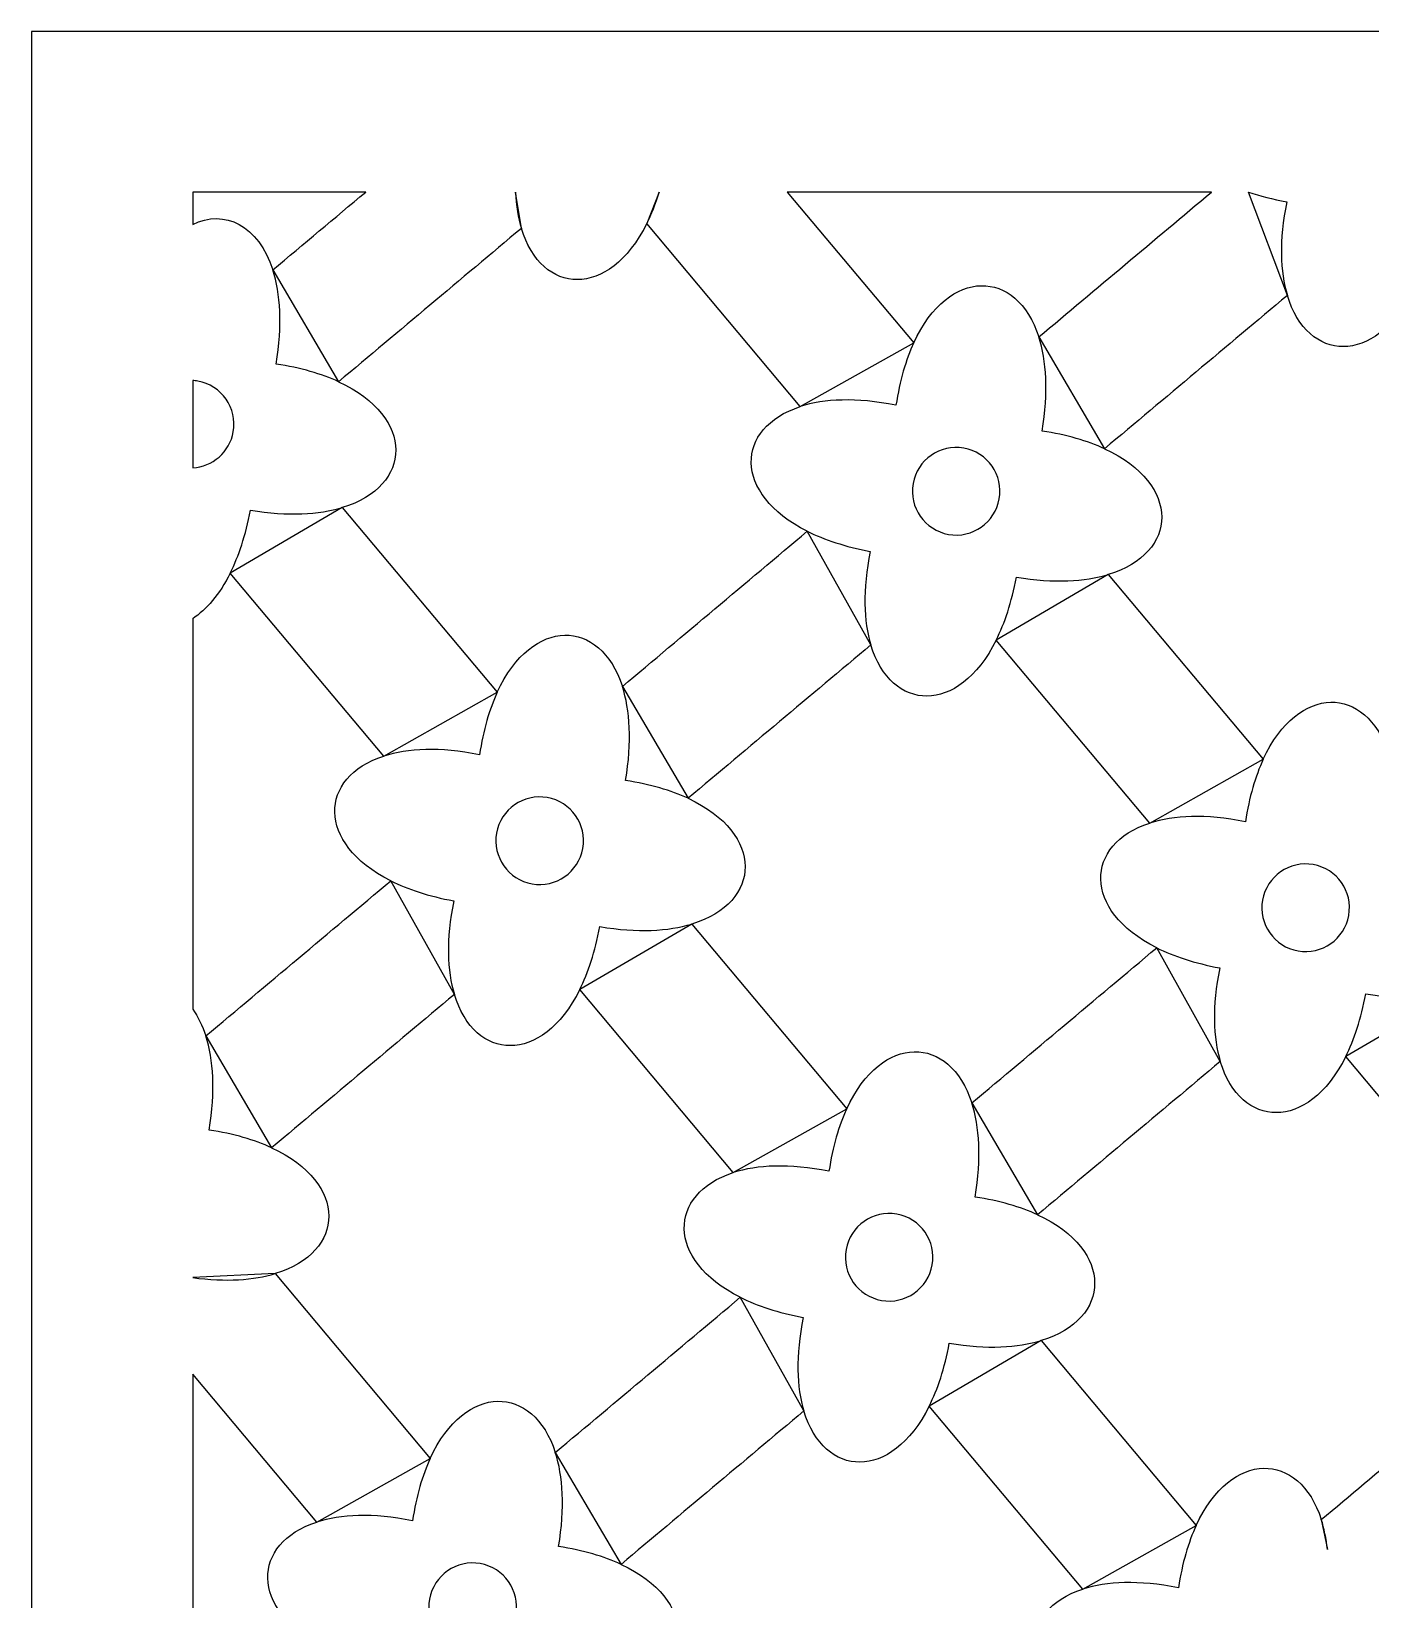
# Model space of a CAD drawing. Header units: centimetres. Extents: x -6 to 6, y -13.4 to 12.5.
# Drawn here: x -6.013 to -3.313, y 9.345 to 12.507 of the extents above; entities that cross this region are included whole.
import ezdxf

# ---------------------------------------------------------------- set-up
doc = ezdxf.new("R2010")
doc.units = ezdxf.units.CM
doc.header["$MEASUREMENT"] = 0
doc.layers.add('layer 1', color=7, linetype='Continuous')

msp = doc.modelspace()

# ---------------------------------------------------------------- linework, layer by layer
at = {"layer": 'layer 1', "color": 242}
for points, knots in [([(-6.01291, 12.507), (-6.01291, 12.507), (6.01826, 12.507), (6.01826, 12.507), (6.01826, 12.507), (6.01826, 12.507), (6.01826, -13.3845), (6.01826, -13.3845), (6.01826, -13.3845), (6.01826, -13.3845), (-6.01291, -13.3845), (-6.01291, -13.3845), (-6.01291, -13.3845), (-6.01291, -13.3845), (-6.01291, 12.507), (-6.01291, 12.507)], [0, 0, 0, 0, 0.2, 0.2, 0.2, 0.2, 0.4, 0.4, 0.4, 0.4, 0.6, 0.6, 0.6, 0.6, 1, 1, 1, 1]), ([(-5.33887, 12.18308), (-5.40124, 12.13074), (-5.46361, 12.07839), (-5.52599, 12.02606), (-5.52599, 12.02606), (-5.5551, 12.11638), (-5.62378, 12.14909), (-5.68763, 12.11793), (-5.68763, 12.11793), (-5.68763, 12.11793), (-5.68763, 12.18308), (-5.68763, 12.18308), (-5.68763, 12.18308), (-5.68763, 12.18308), (-5.33887, 12.18308), (-5.33887, 12.18308)], [0, 0, 0, 0, 0.2, 0.2, 0.2, 0.2, 0.4, 0.4, 0.4, 0.4, 0.6, 0.6, 0.6, 0.6, 1, 1, 1, 1]), ([(-5.02494, 12.10977), (-5.03136, 12.13109), (-5.03545, 12.15557), (-5.03658, 12.18308), (-5.03658, 12.18308), (-5.03658, 12.18308), (-5.02494, 12.10977), (-5.02494, 12.10977)], [0, 0, 0, 0, 0.3333333, 0.3333333, 0.3333333, 0.3333333, 1, 1, 1, 1]), ([(-4.74703, 12.18308), (-4.75434, 12.15942), (-4.76281, 12.13824), (-4.77218, 12.11948), (-4.77218, 12.11948), (-4.77218, 12.11948), (-4.74703, 12.18308), (-4.74703, 12.18308)], [0, 0, 0, 0, 0.3333333, 0.3333333, 0.3333333, 0.3333333, 1, 1, 1, 1]), ([(-3.63345, 12.18308), (-3.74952, 12.08569), (-3.86556, 11.98831), (-3.98161, 11.89093), (-3.98161, 11.89093), (-4.02609, 12.02894), (-4.16293, 12.03246), (-4.23381, 11.87915), (-4.23381, 11.87915), (-4.23381, 11.87915), (-4.48884, 12.18308), (-4.48884, 12.18308), (-4.48884, 12.18308), (-4.48884, 12.18308), (-3.63345, 12.18308), (-3.63345, 12.18308)], [0, 0, 0, 0, 0.2, 0.2, 0.2, 0.2, 0.4, 0.4, 0.4, 0.4, 0.6, 0.6, 0.6, 0.6, 1, 1, 1, 1]), ([(-3.48056, 11.97465), (-3.4949, 12.02223), (-3.49757, 12.08553), (-3.48181, 12.16323), (-3.48181, 12.16323), (-3.51004, 12.16848), (-3.53565, 12.1752), (-3.55871, 12.18308), (-3.55871, 12.18308), (-3.55871, 12.18308), (-3.48056, 11.97465), (-3.48056, 11.97465)], [0, 0, 0, 0, 0.25, 0.25, 0.25, 0.25, 0.5, 0.5, 0.5, 0.5, 1, 1, 1, 1]), ([(-5.02494, 12.10977), (-4.98413, 11.97435), (-4.8485, 11.9667), (-4.77218, 12.11948), (-4.77218, 12.11948), (-4.77218, 12.11948), (-4.46262, 11.75057), (-4.46262, 11.75057), (-4.46262, 11.75057), (-4.59376, 11.70815), (-4.59957, 11.57466), (-4.44847, 11.49919), (-4.44847, 11.49919), (-4.57277, 11.39489), (-4.69706, 11.2906), (-4.82135, 11.1863), (-4.82135, 11.1863), (-4.86583, 11.32431), (-5.00268, 11.32783), (-5.07355, 11.17452), (-5.07355, 11.17452), (-5.07355, 11.17452), (-5.38612, 11.54702), (-5.38612, 11.54702), (-5.38612, 11.54702), (-5.24379, 11.58997), (-5.2385, 11.72894), (-5.39344, 11.80058), (-5.39344, 11.80058), (-5.27061, 11.90363), (-5.14777, 12.00671), (-5.02494, 12.10977)], [0, 0, 0, 0, 0.1111111, 0.1111111, 0.1111111, 0.1111111, 0.2222222, 0.2222222, 0.2222222, 0.2222222, 0.3333333, 0.3333333, 0.3333333, 0.3333333, 0.4444444, 0.4444444, 0.4444444, 0.4444444, 0.5555556, 0.5555556, 0.5555556, 0.5555556, 0.6666667, 0.6666667, 0.6666667, 0.6666667, 0.7777778, 0.7777778, 0.7777778, 0.7777778, 1, 1, 1, 1]), ([(-5.52599, 12.02605), (-5.51066, 11.97848), (-5.50629, 11.91496), (-5.5194, 11.83636), (-5.5194, 11.83636), (-5.46946, 11.82887), (-5.42758, 11.81635), (-5.39344, 11.80057), (-5.39344, 11.80057), (-5.39344, 11.80057), (-5.52599, 12.02605), (-5.52599, 12.02605)], [0, 0, 0, 0, 0.25, 0.25, 0.25, 0.25, 0.5, 0.5, 0.5, 0.5, 1, 1, 1, 1]), ([(-3.48056, 11.97465), (-3.43975, 11.83923), (-3.30412, 11.83158), (-3.2278, 11.98436), (-3.2278, 11.98436), (-3.2278, 11.98436), (-2.91825, 11.61545), (-2.91825, 11.61545), (-2.91825, 11.61545), (-3.04938, 11.57303), (-3.0552, 11.43954), (-2.9041, 11.36407), (-2.9041, 11.36407), (-3.0284, 11.25977), (-3.15268, 11.15548), (-3.27697, 11.05118), (-3.27697, 11.05118), (-3.32145, 11.18919), (-3.4583, 11.19271), (-3.52918, 11.0394), (-3.52918, 11.0394), (-3.52918, 11.0394), (-3.84174, 11.4119), (-3.84174, 11.4119), (-3.84174, 11.4119), (-3.69941, 11.45485), (-3.69412, 11.59382), (-3.84905, 11.66546), (-3.84905, 11.66546), (-3.72623, 11.76851), (-3.6034, 11.87159), (-3.48056, 11.97465)], [0, 0, 0, 0, 0.1111111, 0.1111111, 0.1111111, 0.1111111, 0.2222222, 0.2222222, 0.2222222, 0.2222222, 0.3333333, 0.3333333, 0.3333333, 0.3333333, 0.4444444, 0.4444444, 0.4444444, 0.4444444, 0.5555556, 0.5555556, 0.5555556, 0.5555556, 0.6666667, 0.6666667, 0.6666667, 0.6666667, 0.7777778, 0.7777778, 0.7777778, 0.7777778, 1, 1, 1, 1]), ([(-3.98161, 11.89093), (-3.96628, 11.84336), (-3.96191, 11.77984), (-3.97502, 11.70124), (-3.97502, 11.70124), (-3.92508, 11.69375), (-3.8832, 11.68123), (-3.84906, 11.66545), (-3.84906, 11.66545), (-3.84906, 11.66545), (-3.98161, 11.89093), (-3.98161, 11.89093)], [0, 0, 0, 0, 0.25, 0.25, 0.25, 0.25, 0.5, 0.5, 0.5, 0.5, 1, 1, 1, 1]), ([(-4.46262, 11.75056), (-4.41457, 11.7661), (-4.34975, 11.76944), (-4.26961, 11.75319), (-4.26961, 11.75319), (-4.26211, 11.80313), (-4.24959, 11.84501), (-4.23381, 11.87915), (-4.23381, 11.87915), (-4.23381, 11.87915), (-4.46262, 11.75056), (-4.46262, 11.75056)], [0, 0, 0, 0, 0.25, 0.25, 0.25, 0.25, 0.5, 0.5, 0.5, 0.5, 1, 1, 1, 1]), ([(-5.60569, 11.6997), (-5.61292, 11.65867), (-5.6477, 11.62918), (-5.68763, 11.62688), (-5.68763, 11.62688), (-5.68763, 11.62688), (-5.68763, 11.80322), (-5.68763, 11.80322), (-5.68763, 11.80322), (-5.68421, 11.80302), (-5.68078, 11.80262), (-5.67732, 11.80202), (-5.67732, 11.80202), (-5.62942, 11.79357), (-5.59724, 11.74761), (-5.60569, 11.6997)], [0, 0, 0, 0, 0.2, 0.2, 0.2, 0.2, 0.4, 0.4, 0.4, 0.4, 0.6, 0.6, 0.6, 0.6, 1, 1, 1, 1]), ([(-4.06131, 11.56458), (-4.06975, 11.51668), (-4.11572, 11.4845), (-4.16362, 11.49295), (-4.16362, 11.49295), (-4.21152, 11.5014), (-4.2437, 11.54736), (-4.23526, 11.59526), (-4.23526, 11.59526), (-4.22681, 11.64316), (-4.18085, 11.67534), (-4.13295, 11.66689), (-4.13295, 11.66689), (-4.08504, 11.65845), (-4.05286, 11.61249), (-4.06131, 11.56458)], [0, 0, 0, 0, 0.2, 0.2, 0.2, 0.2, 0.4, 0.4, 0.4, 0.4, 0.6, 0.6, 0.6, 0.6, 1, 1, 1, 1]), ([(-5.38612, 11.54702), (-5.43318, 11.53282), (-5.49515, 11.52908), (-5.57134, 11.54178), (-5.57134, 11.54178), (-5.58075, 11.49119), (-5.59486, 11.44902), (-5.61192, 11.41485), (-5.61192, 11.41485), (-5.61192, 11.41485), (-5.38612, 11.54702), (-5.38612, 11.54702)], [0, 0, 0, 0, 0.25, 0.25, 0.25, 0.25, 0.5, 0.5, 0.5, 0.5, 1, 1, 1, 1]), ([(-4.3203, 11.27002), (-4.33464, 11.3176), (-4.33731, 11.3809), (-4.32155, 11.4586), (-4.32155, 11.4586), (-4.37214, 11.46801), (-4.41431, 11.48212), (-4.44847, 11.49919), (-4.44847, 11.49919), (-4.44847, 11.49919), (-4.3203, 11.27002), (-4.3203, 11.27002)], [0, 0, 0, 0, 0.25, 0.25, 0.25, 0.25, 0.5, 0.5, 0.5, 0.5, 1, 1, 1, 1]), ([(-5.68763, 11.32288), (-5.65997, 11.34114), (-5.63356, 11.37154), (-5.61192, 11.41485), (-5.61192, 11.41485), (-5.61192, 11.41485), (-5.30237, 11.04594), (-5.30237, 11.04594), (-5.30237, 11.04594), (-5.43351, 11.00352), (-5.43932, 10.87003), (-5.28822, 10.79456), (-5.28822, 10.79456), (-5.41252, 10.69026), (-5.53681, 10.58597), (-5.6611, 10.48167), (-5.6611, 10.48167), (-5.66794, 10.50291), (-5.67699, 10.52096), (-5.68763, 10.53574), (-5.68763, 10.53574), (-5.68763, 10.53574), (-5.68763, 11.32288), (-5.68763, 11.32288)], [0, 0, 0, 0, 0.1428571, 0.1428571, 0.1428571, 0.1428571, 0.2857143, 0.2857143, 0.2857143, 0.2857143, 0.4285714, 0.4285714, 0.4285714, 0.4285714, 0.5714286, 0.5714286, 0.5714286, 0.5714286, 0.7142857, 0.7142857, 0.7142857, 0.7142857, 1, 1, 1, 1]), ([(-3.84174, 11.4119), (-3.8888, 11.3977), (-3.95077, 11.39396), (-4.02696, 11.40666), (-4.02696, 11.40666), (-4.03637, 11.35607), (-4.05048, 11.31389), (-4.06755, 11.27973), (-4.06755, 11.27973), (-4.06755, 11.27973), (-3.84174, 11.4119), (-3.84174, 11.4119)], [0, 0, 0, 0, 0.25, 0.25, 0.25, 0.25, 0.5, 0.5, 0.5, 0.5, 1, 1, 1, 1]), ([(-4.3203, 11.27002), (-4.2795, 11.1346), (-4.14386, 11.12695), (-4.06755, 11.27973), (-4.06755, 11.27973), (-4.06755, 11.27973), (-3.758, 10.91082), (-3.758, 10.91082), (-3.758, 10.91082), (-3.88913, 10.8684), (-3.89494, 10.73491), (-3.74384, 10.65944), (-3.74384, 10.65944), (-3.86814, 10.55514), (-3.99243, 10.45085), (-4.11672, 10.34655), (-4.11672, 10.34655), (-4.1612, 10.48456), (-4.29804, 10.48808), (-4.36892, 10.33477), (-4.36892, 10.33477), (-4.36892, 10.33477), (-4.68149, 10.70727), (-4.68149, 10.70727), (-4.68149, 10.70727), (-4.53915, 10.75022), (-4.53386, 10.88919), (-4.6888, 10.96082), (-4.6888, 10.96082), (-4.56598, 11.06389), (-4.44314, 11.16696), (-4.3203, 11.27002)], [0, 0, 0, 0, 0.1111111, 0.1111111, 0.1111111, 0.1111111, 0.2222222, 0.2222222, 0.2222222, 0.2222222, 0.3333333, 0.3333333, 0.3333333, 0.3333333, 0.4444444, 0.4444444, 0.4444444, 0.4444444, 0.5555556, 0.5555556, 0.5555556, 0.5555556, 0.6666667, 0.6666667, 0.6666667, 0.6666667, 0.7777778, 0.7777778, 0.7777778, 0.7777778, 1, 1, 1, 1]), ([(-5.30237, 11.04593), (-5.25432, 11.06147), (-5.18949, 11.06481), (-5.10935, 11.04856), (-5.10935, 11.04856), (-5.10185, 11.0985), (-5.08934, 11.14038), (-5.07355, 11.17452), (-5.07355, 11.17452), (-5.07355, 11.17452), (-5.30237, 11.04593), (-5.30237, 11.04593)], [0, 0, 0, 0, 0.25, 0.25, 0.25, 0.25, 0.5, 0.5, 0.5, 0.5, 1, 1, 1, 1]), ([(-4.82136, 11.1863), (-4.80603, 11.13874), (-4.80166, 11.07521), (-4.81476, 10.99661), (-4.81476, 10.99661), (-4.76482, 10.98913), (-4.72294, 10.9766), (-4.6888, 10.96082), (-4.6888, 10.96082), (-4.6888, 10.96082), (-4.82136, 11.1863), (-4.82136, 11.1863)], [0, 0, 0, 0, 0.25, 0.25, 0.25, 0.25, 0.5, 0.5, 0.5, 0.5, 1, 1, 1, 1]), ([(-3.75799, 10.91081), (-3.70994, 10.92635), (-3.64512, 10.92969), (-3.56497, 10.91344), (-3.56497, 10.91344), (-3.55747, 10.96337), (-3.54496, 11.00526), (-3.52918, 11.0394), (-3.52918, 11.0394), (-3.52918, 11.0394), (-3.75799, 10.91081), (-3.75799, 10.91081)], [0, 0, 0, 0, 0.25, 0.25, 0.25, 0.25, 0.5, 0.5, 0.5, 0.5, 1, 1, 1, 1]), ([(-4.90106, 10.85995), (-4.9095, 10.81205), (-4.95546, 10.77987), (-5.00336, 10.78832), (-5.00336, 10.78832), (-5.05127, 10.79677), (-5.08345, 10.84273), (-5.075, 10.89063), (-5.075, 10.89063), (-5.06655, 10.93853), (-5.02059, 10.97071), (-4.97269, 10.96226), (-4.97269, 10.96226), (-4.92479, 10.95382), (-4.8926, 10.90786), (-4.90106, 10.85995)], [0, 0, 0, 0, 0.2, 0.2, 0.2, 0.2, 0.4, 0.4, 0.4, 0.4, 0.6, 0.6, 0.6, 0.6, 1, 1, 1, 1]), ([(-3.35668, 10.72483), (-3.36512, 10.67693), (-3.41108, 10.64475), (-3.45898, 10.6532), (-3.45898, 10.6532), (-3.50689, 10.66165), (-3.53907, 10.70761), (-3.53062, 10.75551), (-3.53062, 10.75551), (-3.52217, 10.80341), (-3.47622, 10.83559), (-3.42831, 10.82714), (-3.42831, 10.82714), (-3.38041, 10.8187), (-3.34823, 10.77274), (-3.35668, 10.72483)], [0, 0, 0, 0, 0.2, 0.2, 0.2, 0.2, 0.4, 0.4, 0.4, 0.4, 0.6, 0.6, 0.6, 0.6, 1, 1, 1, 1]), ([(-5.16005, 10.5654), (-5.17439, 10.61297), (-5.17705, 10.67627), (-5.16129, 10.75397), (-5.16129, 10.75397), (-5.21188, 10.76338), (-5.25405, 10.77749), (-5.28822, 10.79456), (-5.28822, 10.79456), (-5.28822, 10.79456), (-5.16005, 10.5654), (-5.16005, 10.5654)], [0, 0, 0, 0, 0.25, 0.25, 0.25, 0.25, 0.5, 0.5, 0.5, 0.5, 1, 1, 1, 1]), ([(-4.68149, 10.70727), (-4.72854, 10.69307), (-4.79052, 10.68933), (-4.86671, 10.70203), (-4.86671, 10.70203), (-4.87611, 10.65144), (-4.89023, 10.60927), (-4.90729, 10.5751), (-4.90729, 10.5751), (-4.90729, 10.5751), (-4.68149, 10.70727), (-4.68149, 10.70727)], [0, 0, 0, 0, 0.25, 0.25, 0.25, 0.25, 0.5, 0.5, 0.5, 0.5, 1, 1, 1, 1]), ([(-3.61568, 10.43028), (-3.63001, 10.47785), (-3.63268, 10.54115), (-3.61691, 10.61885), (-3.61691, 10.61885), (-3.6675, 10.62826), (-3.70967, 10.64237), (-3.74384, 10.65944), (-3.74384, 10.65944), (-3.74384, 10.65944), (-3.61568, 10.43028), (-3.61568, 10.43028)], [0, 0, 0, 0, 0.25, 0.25, 0.25, 0.25, 0.5, 0.5, 0.5, 0.5, 1, 1, 1, 1]), ([(-5.16005, 10.5654), (-5.11924, 10.42997), (-4.9836, 10.42232), (-4.90729, 10.5751), (-4.90729, 10.5751), (-4.90729, 10.5751), (-4.59774, 10.20619), (-4.59774, 10.20619), (-4.59774, 10.20619), (-4.72887, 10.16377), (-4.73468, 10.03028), (-4.58358, 9.95481), (-4.58358, 9.95481), (-4.70789, 9.85051), (-4.83218, 9.74622), (-4.95647, 9.64193), (-4.95647, 9.64193), (-5.00094, 9.77993), (-5.13779, 9.78346), (-5.20867, 9.63014), (-5.20867, 9.63014), (-5.20867, 9.63014), (-5.52123, 10.00264), (-5.52123, 10.00264), (-5.52123, 10.00264), (-5.37889, 10.04559), (-5.37361, 10.18456), (-5.52855, 10.2562), (-5.52855, 10.2562), (-5.40572, 10.35926), (-5.28288, 10.46233), (-5.16005, 10.5654)], [0, 0, 0, 0, 0.1111111, 0.1111111, 0.1111111, 0.1111111, 0.2222222, 0.2222222, 0.2222222, 0.2222222, 0.3333333, 0.3333333, 0.3333333, 0.3333333, 0.4444444, 0.4444444, 0.4444444, 0.4444444, 0.5555556, 0.5555556, 0.5555556, 0.5555556, 0.6666667, 0.6666667, 0.6666667, 0.6666667, 0.7777778, 0.7777778, 0.7777778, 0.7777778, 1, 1, 1, 1]), ([(-3.13711, 10.57214), (-3.18416, 10.55794), (-3.24614, 10.5542), (-3.32233, 10.5669), (-3.32233, 10.5669), (-3.33174, 10.51632), (-3.34585, 10.47414), (-3.36292, 10.43998), (-3.36292, 10.43998), (-3.36292, 10.43998), (-3.13711, 10.57214), (-3.13711, 10.57214)], [0, 0, 0, 0, 0.25, 0.25, 0.25, 0.25, 0.5, 0.5, 0.5, 0.5, 1, 1, 1, 1]), ([(-5.6611, 10.48167), (-5.64577, 10.43411), (-5.64141, 10.37058), (-5.65451, 10.29199), (-5.65451, 10.29199), (-5.60457, 10.28449), (-5.56269, 10.27197), (-5.52855, 10.25619), (-5.52855, 10.25619), (-5.52855, 10.25619), (-5.6611, 10.48167), (-5.6611, 10.48167)], [0, 0, 0, 0, 0.25, 0.25, 0.25, 0.25, 0.5, 0.5, 0.5, 0.5, 1, 1, 1, 1]), ([(-3.04108, 9.82065), (-3.04961, 9.81271), (-3.05811, 9.80473), (-3.06658, 9.79672), (-3.06658, 9.79672), (-3.18176, 9.70008), (-3.29692, 9.60344), (-3.41209, 9.50681), (-3.41209, 9.50681), (-3.45656, 9.64481), (-3.59341, 9.64834), (-3.66429, 9.49502), (-3.66429, 9.49502), (-3.66429, 9.49502), (-3.97685, 9.86752), (-3.97685, 9.86752), (-3.97685, 9.86752), (-3.83452, 9.91047), (-3.82923, 10.04944), (-3.98417, 10.12107), (-3.98417, 10.12107), (-3.86134, 10.22414), (-3.73851, 10.32721), (-3.61568, 10.43028), (-3.61568, 10.43028), (-3.57486, 10.29485), (-3.43922, 10.2872), (-3.36292, 10.43998), (-3.36292, 10.43998), (-3.36292, 10.43998), (-3.05336, 10.07106), (-3.05336, 10.07106), (-3.05336, 10.07106), (-3.18394, 10.02882), (-3.19023, 9.89629), (-3.04108, 9.82065)], [0, 0, 0, 0, 0.1, 0.1, 0.1, 0.1, 0.2, 0.2, 0.2, 0.2, 0.3, 0.3, 0.3, 0.3, 0.4, 0.4, 0.4, 0.4, 0.5, 0.5, 0.5, 0.5, 0.6, 0.6, 0.6, 0.6, 0.7, 0.7, 0.7, 0.7, 0.8, 0.8, 0.8, 0.8, 1, 1, 1, 1]), ([(-4.11672, 10.34655), (-4.10139, 10.29899), (-4.09703, 10.23546), (-4.11013, 10.15687), (-4.11013, 10.15687), (-4.06019, 10.14937), (-4.01831, 10.13685), (-3.98417, 10.12107), (-3.98417, 10.12107), (-3.98417, 10.12107), (-4.11672, 10.34655), (-4.11672, 10.34655)], [0, 0, 0, 0, 0.25, 0.25, 0.25, 0.25, 0.5, 0.5, 0.5, 0.5, 1, 1, 1, 1]), ([(-4.59773, 10.20618), (-4.54968, 10.22172), (-4.48486, 10.22506), (-4.40471, 10.20881), (-4.40471, 10.20881), (-4.39722, 10.25874), (-4.3847, 10.30063), (-4.36892, 10.33477), (-4.36892, 10.33477), (-4.36892, 10.33477), (-4.59773, 10.20618), (-4.59773, 10.20618)], [0, 0, 0, 0, 0.25, 0.25, 0.25, 0.25, 0.5, 0.5, 0.5, 0.5, 1, 1, 1, 1]), ([(-4.19642, 10.0202), (-4.20487, 9.97231), (-4.25083, 9.94012), (-4.29873, 9.94857), (-4.29873, 9.94857), (-4.34663, 9.95702), (-4.37881, 10.00298), (-4.37036, 10.05088), (-4.37036, 10.05088), (-4.36192, 10.09878), (-4.31596, 10.13096), (-4.26806, 10.12251), (-4.26806, 10.12251), (-4.22015, 10.11407), (-4.18798, 10.06811), (-4.19642, 10.0202)], [0, 0, 0, 0, 0.2, 0.2, 0.2, 0.2, 0.4, 0.4, 0.4, 0.4, 0.6, 0.6, 0.6, 0.6, 1, 1, 1, 1]), ([(-5.52123, 10.00264), (-5.56435, 9.98962), (-5.62, 9.98541), (-5.68763, 9.99456), (-5.68763, 9.99456), (-5.68763, 9.99456), (-5.52123, 10.00264), (-5.52123, 10.00264)], [0, 0, 0, 0, 0.3333333, 0.3333333, 0.3333333, 0.3333333, 1, 1, 1, 1]), ([(-4.45542, 9.72565), (-4.46976, 9.77322), (-4.47242, 9.83652), (-4.45666, 9.91422), (-4.45666, 9.91422), (-4.50724, 9.92363), (-4.54942, 9.93774), (-4.58358, 9.95481), (-4.58358, 9.95481), (-4.58358, 9.95481), (-4.45542, 9.72565), (-4.45542, 9.72565)], [0, 0, 0, 0, 0.25, 0.25, 0.25, 0.25, 0.5, 0.5, 0.5, 0.5, 1, 1, 1, 1]), ([(-3.97685, 9.86752), (-4.0239, 9.85332), (-4.08589, 9.84957), (-4.16207, 9.86227), (-4.16207, 9.86227), (-4.17148, 9.81169), (-4.18559, 9.76952), (-4.20266, 9.73535), (-4.20266, 9.73535), (-4.20266, 9.73535), (-3.97685, 9.86752), (-3.97685, 9.86752)], [0, 0, 0, 0, 0.25, 0.25, 0.25, 0.25, 0.5, 0.5, 0.5, 0.5, 1, 1, 1, 1]), ([(-5.68763, 9.79967), (-5.68763, 9.79967), (-5.43748, 9.50156), (-5.43748, 9.50156), (-5.43748, 9.50156), (-5.56861, 9.45914), (-5.57442, 9.32565), (-5.42333, 9.25018), (-5.42333, 9.25018), (-5.51143, 9.17625), (-5.59954, 9.10234), (-5.68763, 9.02842), (-5.68763, 9.02842), (-5.68763, 9.02842), (-5.68763, 9.79967), (-5.68763, 9.79967)], [0, 0, 0, 0, 0.2, 0.2, 0.2, 0.2, 0.4, 0.4, 0.4, 0.4, 0.6, 0.6, 0.6, 0.6, 1, 1, 1, 1]), ([(-4.45542, 9.72565), (-4.4146, 9.59022), (-4.27897, 9.58257), (-4.20266, 9.73535), (-4.20266, 9.73535), (-4.20266, 9.73535), (-3.8931, 9.36643), (-3.8931, 9.36643), (-3.8931, 9.36643), (-4.02423, 9.32401), (-4.03004, 9.19053), (-3.87895, 9.11506), (-3.87895, 9.11506), (-4.00325, 9.01076), (-4.12754, 8.90647), (-4.25183, 8.80218), (-4.25183, 8.80218), (-4.29631, 8.94018), (-4.43315, 8.94371), (-4.50403, 8.79039), (-4.50403, 8.79039), (-4.50403, 8.79039), (-4.8166, 9.16289), (-4.8166, 9.16289), (-4.8166, 9.16289), (-4.67427, 9.20585), (-4.66897, 9.34481), (-4.82391, 9.41644), (-4.82391, 9.41644), (-4.70109, 9.51951), (-4.57825, 9.62257), (-4.45542, 9.72565)], [0, 0, 0, 0, 0.1111111, 0.1111111, 0.1111111, 0.1111111, 0.2222222, 0.2222222, 0.2222222, 0.2222222, 0.3333333, 0.3333333, 0.3333333, 0.3333333, 0.4444444, 0.4444444, 0.4444444, 0.4444444, 0.5555556, 0.5555556, 0.5555556, 0.5555556, 0.6666667, 0.6666667, 0.6666667, 0.6666667, 0.7777778, 0.7777778, 0.7777778, 0.7777778, 1, 1, 1, 1]), ([(-5.43747, 9.50155), (-5.38943, 9.51709), (-5.32461, 9.52044), (-5.24446, 9.50418), (-5.24446, 9.50418), (-5.23697, 9.55411), (-5.22444, 9.596), (-5.20866, 9.63014), (-5.20866, 9.63014), (-5.20866, 9.63014), (-5.43747, 9.50155), (-5.43747, 9.50155)], [0, 0, 0, 0, 0.25, 0.25, 0.25, 0.25, 0.5, 0.5, 0.5, 0.5, 1, 1, 1, 1]), ([(-4.95647, 9.64193), (-4.94114, 9.59436), (-4.93677, 9.53083), (-4.94987, 9.45224), (-4.94987, 9.45224), (-4.89994, 9.44474), (-4.85805, 9.43222), (-4.82392, 9.41644), (-4.82392, 9.41644), (-4.82392, 9.41644), (-4.95647, 9.64193), (-4.95647, 9.64193)], [0, 0, 0, 0, 0.25, 0.25, 0.25, 0.25, 0.5, 0.5, 0.5, 0.5, 1, 1, 1, 1]), ([(-3.8931, 9.36643), (-3.84505, 9.38197), (-3.78023, 9.38532), (-3.70008, 9.36906), (-3.70008, 9.36906), (-3.69259, 9.41899), (-3.68006, 9.46088), (-3.66429, 9.49502), (-3.66429, 9.49502), (-3.66429, 9.49502), (-3.8931, 9.36643), (-3.8931, 9.36643)], [0, 0, 0, 0, 0.25, 0.25, 0.25, 0.25, 0.5, 0.5, 0.5, 0.5, 1, 1, 1, 1]), ([(-3.41209, 9.50681), (-3.40631, 9.48888), (-3.40209, 9.46869), (-3.39978, 9.44627), (-3.39978, 9.44627), (-3.39978, 9.44627), (-3.41209, 9.50681), (-3.41209, 9.50681)], [0, 0, 0, 0, 0.3333333, 0.3333333, 0.3333333, 0.3333333, 1, 1, 1, 1]), ([(-5.03616, 9.31558), (-5.04461, 9.26768), (-5.09057, 9.23549), (-5.13847, 9.24394), (-5.13847, 9.24394), (-5.18638, 9.25239), (-5.21856, 9.29835), (-5.21011, 9.34625), (-5.21011, 9.34625), (-5.20167, 9.39415), (-5.15571, 9.42633), (-5.1078, 9.41789), (-5.1078, 9.41789), (-5.0599, 9.40944), (-5.02772, 9.36348), (-5.03616, 9.31558)], [0, 0, 0, 0, 0.2, 0.2, 0.2, 0.2, 0.4, 0.4, 0.4, 0.4, 0.6, 0.6, 0.6, 0.6, 1, 1, 1, 1])]:
    msp.add_open_spline(points, degree=3, knots=knots, dxfattribs=at)
at = {"layer": 'layer 1', "color": 242, "lineweight": 9}
for points, knots in [([(-6.01291, 12.507), (-6.01291, 12.507), (6.01826, 12.507), (6.01826, 12.507), (6.01826, 12.507), (6.01826, 12.507), (6.01826, -13.3845), (6.01826, -13.3845), (6.01826, -13.3845), (6.01826, -13.3845), (-6.01291, -13.3845), (-6.01291, -13.3845), (-6.01291, -13.3845), (-6.01291, -13.3845), (-6.01291, 12.507), (-6.01291, 12.507)], [0, 0, 0, 0, 0.2, 0.2, 0.2, 0.2, 0.4, 0.4, 0.4, 0.4, 0.6, 0.6, 0.6, 0.6, 1, 1, 1, 1]), ([(-5.33887, 12.18308), (-5.40124, 12.13074), (-5.46361, 12.07839), (-5.52599, 12.02606), (-5.52599, 12.02606), (-5.5551, 12.11638), (-5.62378, 12.14909), (-5.68763, 12.11793), (-5.68763, 12.11793), (-5.68763, 12.11793), (-5.68763, 12.18308), (-5.68763, 12.18308), (-5.68763, 12.18308), (-5.68763, 12.18308), (-5.33887, 12.18308), (-5.33887, 12.18308)], [0, 0, 0, 0, 0.2, 0.2, 0.2, 0.2, 0.4, 0.4, 0.4, 0.4, 0.6, 0.6, 0.6, 0.6, 1, 1, 1, 1]), ([(-3.63345, 12.18308), (-3.74952, 12.08569), (-3.86556, 11.98831), (-3.98161, 11.89093), (-3.98161, 11.89093), (-4.02609, 12.02894), (-4.16293, 12.03246), (-4.23381, 11.87915), (-4.23381, 11.87915), (-4.23381, 11.87915), (-4.48884, 12.18308), (-4.48884, 12.18308), (-4.48884, 12.18308), (-4.48884, 12.18308), (-3.63345, 12.18308), (-3.63345, 12.18308)], [0, 0, 0, 0, 0.2, 0.2, 0.2, 0.2, 0.4, 0.4, 0.4, 0.4, 0.6, 0.6, 0.6, 0.6, 1, 1, 1, 1]), ([(-3.48056, 11.97465), (-3.4949, 12.02223), (-3.49757, 12.08553), (-3.48181, 12.16323), (-3.48181, 12.16323), (-3.51004, 12.16848), (-3.53565, 12.1752), (-3.55871, 12.18308)], [0, 0, 0, 0, 0.3333333, 0.3333333, 0.3333333, 0.3333333, 1, 1, 1, 1]), ([(-5.02494, 12.10977), (-4.98413, 11.97435), (-4.8485, 11.9667), (-4.77218, 12.11948), (-4.77218, 12.11948), (-4.77218, 12.11948), (-4.46262, 11.75057), (-4.46262, 11.75057), (-4.46262, 11.75057), (-4.59376, 11.70815), (-4.59957, 11.57466), (-4.44847, 11.49919), (-4.44847, 11.49919), (-4.57277, 11.39489), (-4.69706, 11.2906), (-4.82135, 11.1863), (-4.82135, 11.1863), (-4.86583, 11.32431), (-5.00268, 11.32783), (-5.07355, 11.17452), (-5.07355, 11.17452), (-5.07355, 11.17452), (-5.38612, 11.54702), (-5.38612, 11.54702), (-5.38612, 11.54702), (-5.24379, 11.58997), (-5.2385, 11.72894), (-5.39344, 11.80058), (-5.39344, 11.80058), (-5.27061, 11.90363), (-5.14777, 12.00671), (-5.02494, 12.10977)], [0, 0, 0, 0, 0.1111111, 0.1111111, 0.1111111, 0.1111111, 0.2222222, 0.2222222, 0.2222222, 0.2222222, 0.3333333, 0.3333333, 0.3333333, 0.3333333, 0.4444444, 0.4444444, 0.4444444, 0.4444444, 0.5555556, 0.5555556, 0.5555556, 0.5555556, 0.6666667, 0.6666667, 0.6666667, 0.6666667, 0.7777778, 0.7777778, 0.7777778, 0.7777778, 1, 1, 1, 1]), ([(-5.52599, 12.02605), (-5.51066, 11.97848), (-5.50629, 11.91496), (-5.5194, 11.83636), (-5.5194, 11.83636), (-5.46946, 11.82887), (-5.42758, 11.81635), (-5.39344, 11.80057)], [0, 0, 0, 0, 0.3333333, 0.3333333, 0.3333333, 0.3333333, 1, 1, 1, 1]), ([(-3.48056, 11.97465), (-3.43975, 11.83923), (-3.30412, 11.83158), (-3.2278, 11.98436), (-3.2278, 11.98436), (-3.2278, 11.98436), (-2.91825, 11.61545), (-2.91825, 11.61545), (-2.91825, 11.61545), (-3.04938, 11.57303), (-3.0552, 11.43954), (-2.9041, 11.36407), (-2.9041, 11.36407), (-3.0284, 11.25977), (-3.15268, 11.15548), (-3.27697, 11.05118), (-3.27697, 11.05118), (-3.32145, 11.18919), (-3.4583, 11.19271), (-3.52918, 11.0394), (-3.52918, 11.0394), (-3.52918, 11.0394), (-3.84174, 11.4119), (-3.84174, 11.4119), (-3.84174, 11.4119), (-3.69941, 11.45485), (-3.69412, 11.59382), (-3.84905, 11.66546), (-3.84905, 11.66546), (-3.72623, 11.76851), (-3.6034, 11.87159), (-3.48056, 11.97465)], [0, 0, 0, 0, 0.1111111, 0.1111111, 0.1111111, 0.1111111, 0.2222222, 0.2222222, 0.2222222, 0.2222222, 0.3333333, 0.3333333, 0.3333333, 0.3333333, 0.4444444, 0.4444444, 0.4444444, 0.4444444, 0.5555556, 0.5555556, 0.5555556, 0.5555556, 0.6666667, 0.6666667, 0.6666667, 0.6666667, 0.7777778, 0.7777778, 0.7777778, 0.7777778, 1, 1, 1, 1]), ([(-3.98161, 11.89093), (-3.96628, 11.84336), (-3.96191, 11.77984), (-3.97502, 11.70124), (-3.97502, 11.70124), (-3.92508, 11.69375), (-3.8832, 11.68123), (-3.84906, 11.66545)], [0, 0, 0, 0, 0.3333333, 0.3333333, 0.3333333, 0.3333333, 1, 1, 1, 1]), ([(-4.46262, 11.75056), (-4.41457, 11.7661), (-4.34975, 11.76944), (-4.26961, 11.75319), (-4.26961, 11.75319), (-4.26211, 11.80313), (-4.24959, 11.84501), (-4.23381, 11.87915)], [0, 0, 0, 0, 0.3333333, 0.3333333, 0.3333333, 0.3333333, 1, 1, 1, 1]), ([(-5.60569, 11.6997), (-5.61292, 11.65867), (-5.6477, 11.62918), (-5.68763, 11.62688), (-5.68763, 11.62688), (-5.68763, 11.62688), (-5.68763, 11.80322), (-5.68763, 11.80322), (-5.68763, 11.80322), (-5.68421, 11.80302), (-5.68078, 11.80262), (-5.67732, 11.80202), (-5.67732, 11.80202), (-5.62942, 11.79357), (-5.59724, 11.74761), (-5.60569, 11.6997)], [0, 0, 0, 0, 0.2, 0.2, 0.2, 0.2, 0.4, 0.4, 0.4, 0.4, 0.6, 0.6, 0.6, 0.6, 1, 1, 1, 1]), ([(-4.06131, 11.56458), (-4.06975, 11.51668), (-4.11572, 11.4845), (-4.16362, 11.49295), (-4.16362, 11.49295), (-4.21152, 11.5014), (-4.2437, 11.54736), (-4.23526, 11.59526), (-4.23526, 11.59526), (-4.22681, 11.64316), (-4.18085, 11.67534), (-4.13295, 11.66689), (-4.13295, 11.66689), (-4.08504, 11.65845), (-4.05286, 11.61249), (-4.06131, 11.56458)], [0, 0, 0, 0, 0.2, 0.2, 0.2, 0.2, 0.4, 0.4, 0.4, 0.4, 0.6, 0.6, 0.6, 0.6, 1, 1, 1, 1]), ([(-5.38612, 11.54702), (-5.43318, 11.53282), (-5.49515, 11.52908), (-5.57134, 11.54178), (-5.57134, 11.54178), (-5.58075, 11.49119), (-5.59486, 11.44902), (-5.61192, 11.41485)], [0, 0, 0, 0, 0.3333333, 0.3333333, 0.3333333, 0.3333333, 1, 1, 1, 1]), ([(-4.3203, 11.27002), (-4.33464, 11.3176), (-4.33731, 11.3809), (-4.32155, 11.4586), (-4.32155, 11.4586), (-4.37214, 11.46801), (-4.41431, 11.48212), (-4.44847, 11.49919)], [0, 0, 0, 0, 0.3333333, 0.3333333, 0.3333333, 0.3333333, 1, 1, 1, 1]), ([(-5.68763, 11.32288), (-5.65997, 11.34114), (-5.63356, 11.37154), (-5.61192, 11.41485), (-5.61192, 11.41485), (-5.61192, 11.41485), (-5.30237, 11.04594), (-5.30237, 11.04594), (-5.30237, 11.04594), (-5.43351, 11.00352), (-5.43932, 10.87003), (-5.28822, 10.79456), (-5.28822, 10.79456), (-5.41252, 10.69026), (-5.53681, 10.58597), (-5.6611, 10.48167), (-5.6611, 10.48167), (-5.66794, 10.50291), (-5.67699, 10.52096), (-5.68763, 10.53574), (-5.68763, 10.53574), (-5.68763, 10.53574), (-5.68763, 11.32288), (-5.68763, 11.32288)], [0, 0, 0, 0, 0.1428571, 0.1428571, 0.1428571, 0.1428571, 0.2857143, 0.2857143, 0.2857143, 0.2857143, 0.4285714, 0.4285714, 0.4285714, 0.4285714, 0.5714286, 0.5714286, 0.5714286, 0.5714286, 0.7142857, 0.7142857, 0.7142857, 0.7142857, 1, 1, 1, 1]), ([(-3.84174, 11.4119), (-3.8888, 11.3977), (-3.95077, 11.39396), (-4.02696, 11.40666), (-4.02696, 11.40666), (-4.03637, 11.35607), (-4.05048, 11.31389), (-4.06755, 11.27973)], [0, 0, 0, 0, 0.3333333, 0.3333333, 0.3333333, 0.3333333, 1, 1, 1, 1]), ([(-4.3203, 11.27002), (-4.2795, 11.1346), (-4.14386, 11.12695), (-4.06755, 11.27973), (-4.06755, 11.27973), (-4.06755, 11.27973), (-3.758, 10.91082), (-3.758, 10.91082), (-3.758, 10.91082), (-3.88913, 10.8684), (-3.89494, 10.73491), (-3.74384, 10.65944), (-3.74384, 10.65944), (-3.86814, 10.55514), (-3.99243, 10.45085), (-4.11672, 10.34655), (-4.11672, 10.34655), (-4.1612, 10.48456), (-4.29804, 10.48808), (-4.36892, 10.33477), (-4.36892, 10.33477), (-4.36892, 10.33477), (-4.68149, 10.70727), (-4.68149, 10.70727), (-4.68149, 10.70727), (-4.53915, 10.75022), (-4.53386, 10.88919), (-4.6888, 10.96082), (-4.6888, 10.96082), (-4.56598, 11.06389), (-4.44314, 11.16696), (-4.3203, 11.27002)], [0, 0, 0, 0, 0.1111111, 0.1111111, 0.1111111, 0.1111111, 0.2222222, 0.2222222, 0.2222222, 0.2222222, 0.3333333, 0.3333333, 0.3333333, 0.3333333, 0.4444444, 0.4444444, 0.4444444, 0.4444444, 0.5555556, 0.5555556, 0.5555556, 0.5555556, 0.6666667, 0.6666667, 0.6666667, 0.6666667, 0.7777778, 0.7777778, 0.7777778, 0.7777778, 1, 1, 1, 1]), ([(-5.30237, 11.04593), (-5.25432, 11.06147), (-5.18949, 11.06481), (-5.10935, 11.04856), (-5.10935, 11.04856), (-5.10185, 11.0985), (-5.08934, 11.14038), (-5.07355, 11.17452)], [0, 0, 0, 0, 0.3333333, 0.3333333, 0.3333333, 0.3333333, 1, 1, 1, 1]), ([(-4.82136, 11.1863), (-4.80603, 11.13874), (-4.80166, 11.07521), (-4.81476, 10.99661), (-4.81476, 10.99661), (-4.76482, 10.98913), (-4.72294, 10.9766), (-4.6888, 10.96082)], [0, 0, 0, 0, 0.3333333, 0.3333333, 0.3333333, 0.3333333, 1, 1, 1, 1]), ([(-3.75799, 10.91081), (-3.70994, 10.92635), (-3.64512, 10.92969), (-3.56497, 10.91344), (-3.56497, 10.91344), (-3.55747, 10.96337), (-3.54496, 11.00526), (-3.52918, 11.0394)], [0, 0, 0, 0, 0.3333333, 0.3333333, 0.3333333, 0.3333333, 1, 1, 1, 1]), ([(-4.90106, 10.85995), (-4.9095, 10.81205), (-4.95546, 10.77987), (-5.00336, 10.78832), (-5.00336, 10.78832), (-5.05127, 10.79677), (-5.08345, 10.84273), (-5.075, 10.89063), (-5.075, 10.89063), (-5.06655, 10.93853), (-5.02059, 10.97071), (-4.97269, 10.96226), (-4.97269, 10.96226), (-4.92479, 10.95382), (-4.8926, 10.90786), (-4.90106, 10.85995)], [0, 0, 0, 0, 0.2, 0.2, 0.2, 0.2, 0.4, 0.4, 0.4, 0.4, 0.6, 0.6, 0.6, 0.6, 1, 1, 1, 1]), ([(-3.35668, 10.72483), (-3.36512, 10.67693), (-3.41108, 10.64475), (-3.45898, 10.6532), (-3.45898, 10.6532), (-3.50689, 10.66165), (-3.53907, 10.70761), (-3.53062, 10.75551), (-3.53062, 10.75551), (-3.52217, 10.80341), (-3.47622, 10.83559), (-3.42831, 10.82714), (-3.42831, 10.82714), (-3.38041, 10.8187), (-3.34823, 10.77274), (-3.35668, 10.72483)], [0, 0, 0, 0, 0.2, 0.2, 0.2, 0.2, 0.4, 0.4, 0.4, 0.4, 0.6, 0.6, 0.6, 0.6, 1, 1, 1, 1]), ([(-5.16005, 10.5654), (-5.17439, 10.61297), (-5.17705, 10.67627), (-5.16129, 10.75397), (-5.16129, 10.75397), (-5.21188, 10.76338), (-5.25405, 10.77749), (-5.28822, 10.79456)], [0, 0, 0, 0, 0.3333333, 0.3333333, 0.3333333, 0.3333333, 1, 1, 1, 1]), ([(-4.68149, 10.70727), (-4.72854, 10.69307), (-4.79052, 10.68933), (-4.86671, 10.70203), (-4.86671, 10.70203), (-4.87611, 10.65144), (-4.89023, 10.60927), (-4.90729, 10.5751)], [0, 0, 0, 0, 0.3333333, 0.3333333, 0.3333333, 0.3333333, 1, 1, 1, 1]), ([(-3.61568, 10.43028), (-3.63001, 10.47785), (-3.63268, 10.54115), (-3.61691, 10.61885), (-3.61691, 10.61885), (-3.6675, 10.62826), (-3.70967, 10.64237), (-3.74384, 10.65944)], [0, 0, 0, 0, 0.3333333, 0.3333333, 0.3333333, 0.3333333, 1, 1, 1, 1]), ([(-5.16005, 10.5654), (-5.11924, 10.42997), (-4.9836, 10.42232), (-4.90729, 10.5751), (-4.90729, 10.5751), (-4.90729, 10.5751), (-4.59774, 10.20619), (-4.59774, 10.20619), (-4.59774, 10.20619), (-4.72887, 10.16377), (-4.73468, 10.03028), (-4.58358, 9.95481), (-4.58358, 9.95481), (-4.70789, 9.85051), (-4.83218, 9.74622), (-4.95647, 9.64193), (-4.95647, 9.64193), (-5.00094, 9.77993), (-5.13779, 9.78346), (-5.20867, 9.63014), (-5.20867, 9.63014), (-5.20867, 9.63014), (-5.52123, 10.00264), (-5.52123, 10.00264), (-5.52123, 10.00264), (-5.37889, 10.04559), (-5.37361, 10.18456), (-5.52855, 10.2562), (-5.52855, 10.2562), (-5.40572, 10.35926), (-5.28288, 10.46233), (-5.16005, 10.5654)], [0, 0, 0, 0, 0.1111111, 0.1111111, 0.1111111, 0.1111111, 0.2222222, 0.2222222, 0.2222222, 0.2222222, 0.3333333, 0.3333333, 0.3333333, 0.3333333, 0.4444444, 0.4444444, 0.4444444, 0.4444444, 0.5555556, 0.5555556, 0.5555556, 0.5555556, 0.6666667, 0.6666667, 0.6666667, 0.6666667, 0.7777778, 0.7777778, 0.7777778, 0.7777778, 1, 1, 1, 1]), ([(-3.13711, 10.57214), (-3.18416, 10.55794), (-3.24614, 10.5542), (-3.32233, 10.5669), (-3.32233, 10.5669), (-3.33174, 10.51632), (-3.34585, 10.47414), (-3.36292, 10.43998)], [0, 0, 0, 0, 0.3333333, 0.3333333, 0.3333333, 0.3333333, 1, 1, 1, 1]), ([(-5.6611, 10.48167), (-5.64577, 10.43411), (-5.64141, 10.37058), (-5.65451, 10.29199), (-5.65451, 10.29199), (-5.60457, 10.28449), (-5.56269, 10.27197), (-5.52855, 10.25619)], [0, 0, 0, 0, 0.3333333, 0.3333333, 0.3333333, 0.3333333, 1, 1, 1, 1]), ([(-3.04108, 9.82065), (-3.04961, 9.81271), (-3.05811, 9.80473), (-3.06658, 9.79672), (-3.06658, 9.79672), (-3.18176, 9.70008), (-3.29692, 9.60344), (-3.41209, 9.50681), (-3.41209, 9.50681), (-3.45656, 9.64481), (-3.59341, 9.64834), (-3.66429, 9.49502), (-3.66429, 9.49502), (-3.66429, 9.49502), (-3.97685, 9.86752), (-3.97685, 9.86752), (-3.97685, 9.86752), (-3.83452, 9.91047), (-3.82923, 10.04944), (-3.98417, 10.12107), (-3.98417, 10.12107), (-3.86134, 10.22414), (-3.73851, 10.32721), (-3.61568, 10.43028), (-3.61568, 10.43028), (-3.57486, 10.29485), (-3.43922, 10.2872), (-3.36292, 10.43998), (-3.36292, 10.43998), (-3.36292, 10.43998), (-3.05336, 10.07106), (-3.05336, 10.07106), (-3.05336, 10.07106), (-3.18394, 10.02882), (-3.19023, 9.89629), (-3.04108, 9.82065)], [0, 0, 0, 0, 0.1, 0.1, 0.1, 0.1, 0.2, 0.2, 0.2, 0.2, 0.3, 0.3, 0.3, 0.3, 0.4, 0.4, 0.4, 0.4, 0.5, 0.5, 0.5, 0.5, 0.6, 0.6, 0.6, 0.6, 0.7, 0.7, 0.7, 0.7, 0.8, 0.8, 0.8, 0.8, 1, 1, 1, 1]), ([(-4.11672, 10.34655), (-4.10139, 10.29899), (-4.09703, 10.23546), (-4.11013, 10.15687), (-4.11013, 10.15687), (-4.06019, 10.14937), (-4.01831, 10.13685), (-3.98417, 10.12107)], [0, 0, 0, 0, 0.3333333, 0.3333333, 0.3333333, 0.3333333, 1, 1, 1, 1]), ([(-4.59773, 10.20618), (-4.54968, 10.22172), (-4.48486, 10.22506), (-4.40471, 10.20881), (-4.40471, 10.20881), (-4.39722, 10.25874), (-4.3847, 10.30063), (-4.36892, 10.33477)], [0, 0, 0, 0, 0.3333333, 0.3333333, 0.3333333, 0.3333333, 1, 1, 1, 1]), ([(-4.19642, 10.0202), (-4.20487, 9.97231), (-4.25083, 9.94012), (-4.29873, 9.94857), (-4.29873, 9.94857), (-4.34663, 9.95702), (-4.37881, 10.00298), (-4.37036, 10.05088), (-4.37036, 10.05088), (-4.36192, 10.09878), (-4.31596, 10.13096), (-4.26806, 10.12251), (-4.26806, 10.12251), (-4.22015, 10.11407), (-4.18798, 10.06811), (-4.19642, 10.0202)], [0, 0, 0, 0, 0.2, 0.2, 0.2, 0.2, 0.4, 0.4, 0.4, 0.4, 0.6, 0.6, 0.6, 0.6, 1, 1, 1, 1]), ([(-4.45542, 9.72565), (-4.46976, 9.77322), (-4.47242, 9.83652), (-4.45666, 9.91422), (-4.45666, 9.91422), (-4.50724, 9.92363), (-4.54942, 9.93774), (-4.58358, 9.95481)], [0, 0, 0, 0, 0.3333333, 0.3333333, 0.3333333, 0.3333333, 1, 1, 1, 1]), ([(-3.97685, 9.86752), (-4.0239, 9.85332), (-4.08589, 9.84957), (-4.16207, 9.86227), (-4.16207, 9.86227), (-4.17148, 9.81169), (-4.18559, 9.76952), (-4.20266, 9.73535)], [0, 0, 0, 0, 0.3333333, 0.3333333, 0.3333333, 0.3333333, 1, 1, 1, 1]), ([(-5.68763, 9.79967), (-5.68763, 9.79967), (-5.43748, 9.50156), (-5.43748, 9.50156), (-5.43748, 9.50156), (-5.56861, 9.45914), (-5.57442, 9.32565), (-5.42333, 9.25018), (-5.42333, 9.25018), (-5.51143, 9.17625), (-5.59954, 9.10234), (-5.68763, 9.02842), (-5.68763, 9.02842), (-5.68763, 9.02842), (-5.68763, 9.79967), (-5.68763, 9.79967)], [0, 0, 0, 0, 0.2, 0.2, 0.2, 0.2, 0.4, 0.4, 0.4, 0.4, 0.6, 0.6, 0.6, 0.6, 1, 1, 1, 1]), ([(-4.45542, 9.72565), (-4.4146, 9.59022), (-4.27897, 9.58257), (-4.20266, 9.73535), (-4.20266, 9.73535), (-4.20266, 9.73535), (-3.8931, 9.36643), (-3.8931, 9.36643), (-3.8931, 9.36643), (-4.02423, 9.32401), (-4.03004, 9.19053), (-3.87895, 9.11506), (-3.87895, 9.11506), (-4.00325, 9.01076), (-4.12754, 8.90647), (-4.25183, 8.80218), (-4.25183, 8.80218), (-4.29631, 8.94018), (-4.43315, 8.94371), (-4.50403, 8.79039), (-4.50403, 8.79039), (-4.50403, 8.79039), (-4.8166, 9.16289), (-4.8166, 9.16289), (-4.8166, 9.16289), (-4.67427, 9.20585), (-4.66897, 9.34481), (-4.82391, 9.41644), (-4.82391, 9.41644), (-4.70109, 9.51951), (-4.57825, 9.62257), (-4.45542, 9.72565)], [0, 0, 0, 0, 0.1111111, 0.1111111, 0.1111111, 0.1111111, 0.2222222, 0.2222222, 0.2222222, 0.2222222, 0.3333333, 0.3333333, 0.3333333, 0.3333333, 0.4444444, 0.4444444, 0.4444444, 0.4444444, 0.5555556, 0.5555556, 0.5555556, 0.5555556, 0.6666667, 0.6666667, 0.6666667, 0.6666667, 0.7777778, 0.7777778, 0.7777778, 0.7777778, 1, 1, 1, 1]), ([(-5.43747, 9.50155), (-5.38943, 9.51709), (-5.32461, 9.52044), (-5.24446, 9.50418), (-5.24446, 9.50418), (-5.23697, 9.55411), (-5.22444, 9.596), (-5.20866, 9.63014)], [0, 0, 0, 0, 0.3333333, 0.3333333, 0.3333333, 0.3333333, 1, 1, 1, 1]), ([(-4.95647, 9.64193), (-4.94114, 9.59436), (-4.93677, 9.53083), (-4.94987, 9.45224), (-4.94987, 9.45224), (-4.89994, 9.44474), (-4.85805, 9.43222), (-4.82392, 9.41644)], [0, 0, 0, 0, 0.3333333, 0.3333333, 0.3333333, 0.3333333, 1, 1, 1, 1]), ([(-3.8931, 9.36643), (-3.84505, 9.38197), (-3.78023, 9.38532), (-3.70008, 9.36906), (-3.70008, 9.36906), (-3.69259, 9.41899), (-3.68006, 9.46088), (-3.66429, 9.49502)], [0, 0, 0, 0, 0.3333333, 0.3333333, 0.3333333, 0.3333333, 1, 1, 1, 1]), ([(-5.03616, 9.31558), (-5.04461, 9.26768), (-5.09057, 9.23549), (-5.13847, 9.24394), (-5.13847, 9.24394), (-5.18638, 9.25239), (-5.21856, 9.29835), (-5.21011, 9.34625), (-5.21011, 9.34625), (-5.20167, 9.39415), (-5.15571, 9.42633), (-5.1078, 9.41789), (-5.1078, 9.41789), (-5.0599, 9.40944), (-5.02772, 9.36348), (-5.03616, 9.31558)], [0, 0, 0, 0, 0.2, 0.2, 0.2, 0.2, 0.4, 0.4, 0.4, 0.4, 0.6, 0.6, 0.6, 0.6, 1, 1, 1, 1])]:
    msp.add_open_spline(points, degree=3, knots=knots, dxfattribs=at)
for points in [[(-5.02494, 12.10977), (-5.03136, 12.13109), (-5.03545, 12.15557), (-5.03658, 12.18308)], [(-4.74703, 12.18308), (-4.75434, 12.15942), (-4.76281, 12.13824), (-4.77218, 12.11948)], [(-5.52123, 10.00264), (-5.56435, 9.98962), (-5.62, 9.98541), (-5.68763, 9.99456)], [(-3.41209, 9.50681), (-3.40631, 9.48888), (-3.40209, 9.46869), (-3.39978, 9.44627)]]:
    msp.add_open_spline(points, degree=3, dxfattribs=at)

doc.saveas('drawing.dxf')
